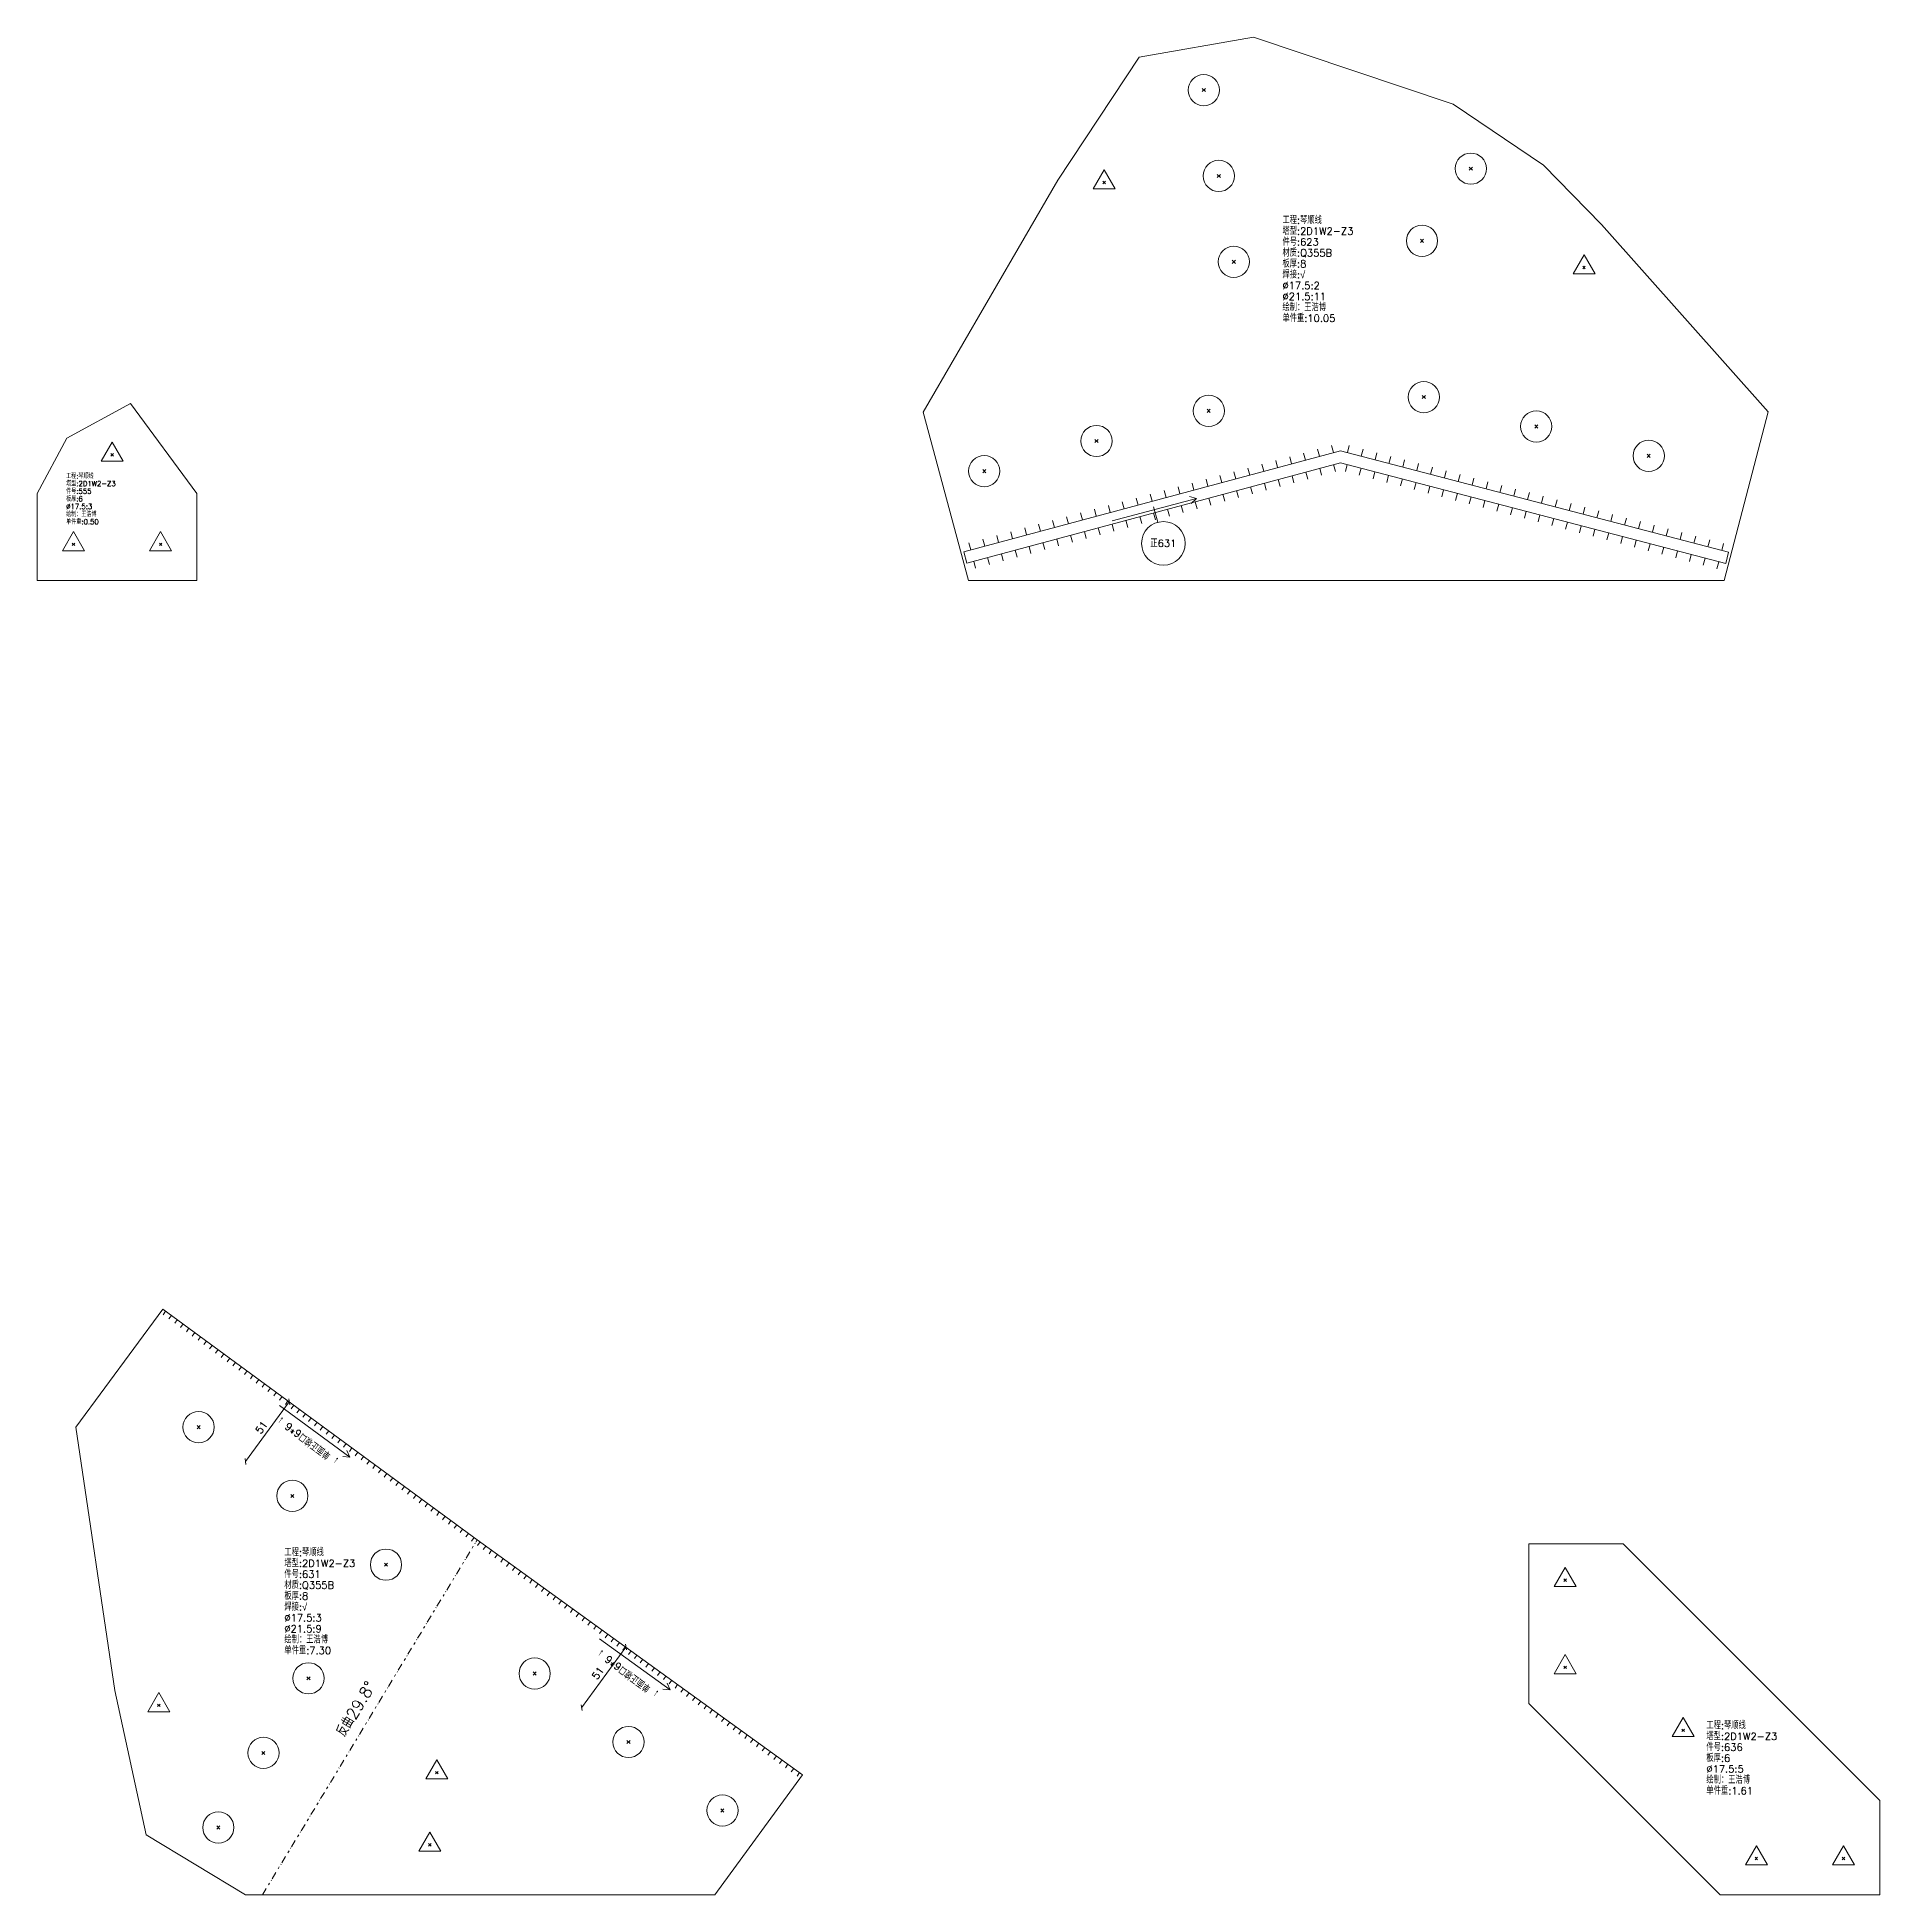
# Model space of a CAD drawing. Extents: x -580 to 8755, y 0 to 14723.
# Drawn here: x 2635 to 3903, y 6042 to 7321 of the extents above; entities that cross this region are included whole.
import ezdxf
from ezdxf.enums import TextEntityAlignment as Align

# ---------------------------------------------------------------- set-up
doc = ezdxf.new("R2010")
doc.units = 0
doc.header["$MEASUREMENT"] = 0
doc.linetypes.add('自定义线型', pattern=[12.9, 5, -3, 1.5, -2, 0.4, -1])
doc.layers.add('1', color=7, linetype='CONTINUOUS', lineweight=25)
doc.styles.get("Standard").update_dxf_attribs({"font": 'simplex.shx', "width": 0.7, "height": 3, "bigfont": 'gbhzfs.shx'})

msp = doc.modelspace()

# ---------------------------------------------------------------- linework, layer by layer
at = {"layer": '1', "color": 7, "linetype": 'Continuous', "lineweight": 18}
for p, q in [((3393.51824, 7307.42807), (3472.32521, 7321.19257)), ((3472.32521, 7321.19257), (3609.71749, 7275.14404)), ((3337.51921, 7222.65172), (3393.51824, 7307.42807)), ((3609.71749, 7275.14404), (3671.83903, 7233.12221)), ((3671.83903, 7233.12221), (3711.91804, 7192.231)), ((3245, 7062.95914), (3337.51921, 7222.65172)), ((3711.91804, 7192.231), (3826.6404, 7063.16594)), ((2699.34978, 7068.92774), (2655.39096, 7045.10292)), ((2745, 7007.06408), (2699.34978, 7068.92774)), ((3276.11809, 6947.06408), (3245, 7062.95914)), ((3826.6404, 7063.16594), (3796.30411, 6947.06408)), ((2655.39096, 7045.10292), (2635, 7007.06408)), ((2635, 7007.06408), (2635, 6947.06408)), ((2745, 6947.06408), (2745, 7007.06408)), ((3403.52449, 6997.84749), (3406.37697, 6987.22378)), ((2635, 6947.06408), (2745, 6947.06408)), ((3796.30411, 6947.06408), (3276.11809, 6947.06408)), ((2721.45898, 6445.66872), (2661.73815, 6364.29643)), ((2937.86503, 6286.84378), (2721.45898, 6445.66872)), ((2661.73815, 6364.29643), (2688.46915, 6183.10873)), ((3161.82447, 6125.14147), (2937.86503, 6286.84378)), ((3726.82447, 6284.03578), (3661.82447, 6284.03578)), ((3661.82447, 6284.03578), (3661.82447, 6174.03578)), ((3903.43944, 6107.42081), (3726.82447, 6284.03578)), ((2688.46915, 6183.10873), (2709.95998, 6083.80749)), ((3661.82447, 6174.03578), (3793.43944, 6042.42081)), ((3101.49708, 6042.42081), (3161.82447, 6125.14147)), ((3903.43944, 6042.42081), (3903.43944, 6107.42081)), ((2709.95998, 6083.80749), (2778.4227, 6042.42081)), ((2778.4227, 6042.42081), (3101.49708, 6042.42081)), ((3793.43944, 6042.42081), (3903.43944, 6042.42081))]:
    msp.add_line(p, q, dxfattribs=at)
at = {"layer": '1', "color": 7, "linetype": 'Continuous', "lineweight": 13}
for p, q in [((3437.0084, 7283.68272), (3439.1584, 7285.83272)), ((3439.1584, 7283.68272), (3437.0084, 7285.83272)), ((3369.50149, 7229.94122), (3361.92399, 7216.81622)), ((3377.07899, 7216.81622), (3369.50149, 7229.94122)), ((3447.33177, 7224.57746), (3449.48177, 7226.72746)), ((3449.48177, 7224.57746), (3447.33177, 7226.72746)), ((3620.82414, 7229.60999), (3622.97414, 7231.75999)), ((3622.97414, 7229.60999), (3620.82414, 7231.75999)), ((3361.92399, 7216.81622), (3377.07899, 7216.81622)), ((3368.62649, 7220.31622), (3370.37649, 7222.06622)), ((3370.37649, 7220.31622), (3368.62649, 7222.06622)), ((3587.20733, 7179.91227), (3589.35733, 7182.06227)), ((3589.35733, 7179.91227), (3587.20733, 7182.06227)), ((3457.65516, 7165.47225), (3459.80516, 7167.62225)), ((3459.80516, 7165.47225), (3457.65516, 7167.62225)), ((3699.81171, 7171.34295), (3692.23421, 7158.21795)), ((3698.93671, 7161.71795), (3700.68671, 7163.46795)), ((3700.68671, 7161.71795), (3698.93671, 7163.46795)), ((3707.38921, 7158.21795), (3699.81171, 7171.34295)), ((3692.23421, 7158.21795), (3707.38921, 7158.21795)), ((3588.4643, 7072.36714), (3590.6143, 7074.51714)), ((3590.6143, 7072.36714), (3588.4643, 7074.51714)), ((3440.39137, 7062.86485), (3442.54137, 7065.01485)), ((3442.54137, 7062.86485), (3440.39137, 7065.01485)), ((3665.86463, 7052.14231), (3668.01463, 7054.29231)), ((3668.01463, 7052.14231), (3665.86463, 7054.29231)), ((2686.64525, 7042.35643), (2679.06775, 7029.23143)), ((2685.77025, 7032.73143), (2687.52025, 7034.48143)), ((2687.52025, 7032.73143), (2685.77025, 7034.48143)), ((2694.22275, 7029.23143), (2686.64525, 7042.35643)), ((3363.128, 7042.11945), (3365.278, 7044.26945)), ((3365.278, 7042.11945), (3363.128, 7044.26945)), ((3508.10827, 7030.07016), (3506.81169, 7034.89912)), ((3517.71018, 7032.6483), (3516.4136, 7037.47726)), ((3527.3121, 7035.22643), (3526.01551, 7040.05539)), ((3536.88535, 7035.26758), (3538.15028, 7040.10494)), ((3546.42994, 7032.77175), (3547.69487, 7037.6091)), ((3555.97454, 7030.27592), (3557.23946, 7035.11327)), ((3743.26498, 7031.9175), (3745.41498, 7034.0675)), ((3745.41498, 7031.9175), (3743.26498, 7034.0675)), ((2679.06775, 7029.23143), (2694.22275, 7029.23143)), ((3285.86463, 7021.37406), (3288.01463, 7023.52406)), ((3288.01463, 7021.37406), (3285.86463, 7023.52406)), ((3460.0987, 7017.17948), (3458.80212, 7022.00844)), ((3469.70062, 7019.75761), (3468.40403, 7024.58658)), ((3479.30253, 7022.33575), (3478.00594, 7027.16471)), ((3488.90444, 7024.91389), (3487.60786, 7029.74285)), ((3498.50636, 7027.49202), (3497.20977, 7032.32098)), ((3508.32495, 7021.84498), (3509.62154, 7017.01602)), ((3517.85104, 7024.40276), (3519.14762, 7019.5738)), ((3527.37712, 7026.96053), (3528.67371, 7022.13157)), ((3536.87583, 7027.00108), (3535.61091, 7022.16373)), ((3546.34718, 7024.52441), (3545.08225, 7019.68706)), ((3555.81852, 7022.04773), (3554.55359, 7017.21038)), ((3565.51913, 7027.78009), (3566.78405, 7032.61744)), ((3575.06372, 7025.28426), (3576.32864, 7030.12161)), ((3584.60831, 7022.78843), (3585.87324, 7027.62578)), ((3594.1529, 7020.2926), (3595.41783, 7025.12995)), ((3603.6975, 7017.79677), (3604.96242, 7022.63412)), ((3412.08913, 7004.2888), (3410.79255, 7009.11776)), ((3421.69105, 7006.86693), (3420.39446, 7011.69589)), ((3431.29296, 7009.44507), (3429.99637, 7014.27403)), ((3440.89487, 7012.02321), (3439.59829, 7016.85217)), ((3450.49679, 7014.60134), (3449.2002, 7019.4303)), ((3460.69454, 7009.05611), (3461.99112, 7004.22714)), ((3470.22062, 7011.61388), (3471.51721, 7006.78492)), ((3479.74671, 7014.17166), (3481.04329, 7009.3427)), ((3489.27279, 7016.72943), (3490.56937, 7011.90047)), ((3498.79887, 7019.28721), (3500.09546, 7014.45825)), ((3565.28986, 7019.57105), (3564.02494, 7014.7337)), ((3574.7612, 7017.09438), (3573.49628, 7012.25703)), ((3584.23255, 7014.6177), (3582.96762, 7009.78035)), ((3593.70389, 7012.14103), (3592.43896, 7007.30367)), ((3603.17523, 7009.66435), (3601.91031, 7004.827)), ((3613.24209, 7015.30094), (3614.50701, 7020.13829)), ((3622.78668, 7012.80511), (3624.0516, 7017.64246)), ((3632.33127, 7010.30928), (3633.5962, 7015.14663)), ((3641.87586, 7007.81345), (3643.14079, 7012.6508)), ((3651.42046, 7005.31762), (3652.68538, 7010.15497)), ((3364.07956, 6991.39812), (3362.78298, 6996.22708)), ((3373.68147, 6993.97625), (3372.38489, 6998.80521)), ((3375.06936, 6988.13639), (3433.01689, 7003.69543)), ((3383.28339, 6996.55439), (3381.9868, 7001.38335)), ((3392.8853, 6999.13252), (3391.58872, 7003.96149)), ((3402.48722, 7001.71066), (3401.19063, 7006.53962)), ((3413.06412, 6996.26723), (3414.36071, 6991.43827)), ((3422.59021, 6998.825), (3423.88679, 6993.99604)), ((3428.18659, 7004.98703), (3433.01689, 7003.69543)), ((3429.48318, 7000.15807), (3433.01689, 7003.69543)), ((3432.11629, 7001.38278), (3433.41287, 6996.55382)), ((3441.64237, 7003.94056), (3442.93896, 6999.11159)), ((3451.16846, 7006.49833), (3452.46504, 7001.66937)), ((3612.64657, 7007.18767), (3611.38165, 7002.35032)), ((3622.11792, 7004.711), (3620.85299, 6999.87365)), ((3631.58926, 7002.23432), (3630.32433, 6997.39697)), ((3641.0606, 6999.75764), (3639.79568, 6994.92029)), ((3650.53194, 6997.28097), (3649.26702, 6992.44362)), ((3660.96505, 7002.82179), (3662.22997, 7007.65914)), ((3670.50964, 7000.32596), (3671.77456, 7005.16331)), ((3680.05423, 6997.83013), (3681.31916, 7002.66748)), ((3689.59882, 6995.3343), (3690.86375, 7000.17165)), ((3699.14341, 6992.83846), (3700.40834, 6997.67582)), ((3708.68801, 6990.34263), (3709.95293, 6995.17998)), ((3316.06999, 6978.50744), (3314.77341, 6983.3364)), ((3325.67191, 6981.08557), (3324.37532, 6985.91453)), ((3335.27382, 6983.66371), (3333.97723, 6988.49267)), ((3344.87573, 6986.24184), (3343.57915, 6991.07081)), ((3354.47765, 6988.81998), (3353.18106, 6993.64894)), ((3365.43371, 6983.47835), (3366.73029, 6978.64939)), ((3374.95979, 6986.03613), (3376.25637, 6981.20717)), ((3384.48587, 6988.5939), (3385.78246, 6983.76494)), ((3394.01196, 6991.15168), (3395.30854, 6986.32272)), ((3403.53804, 6993.70945), (3404.83462, 6988.88049)), ((3660.00329, 6994.80429), (3658.73836, 6989.96694)), ((3669.47463, 6992.32761), (3668.2097, 6987.49026)), ((3678.94597, 6989.85094), (3677.68104, 6985.01359)), ((3688.41731, 6987.37426), (3687.15239, 6982.53691)), ((3697.88865, 6984.89758), (3696.62373, 6980.06023)), ((3707.36, 6982.42091), (3706.09507, 6977.58356)), ((3718.2326, 6987.8468), (3719.49752, 6992.68415)), ((3727.77719, 6985.35097), (3729.04212, 6990.18832)), ((3737.32178, 6982.85514), (3738.58671, 6987.69249)), ((3746.86637, 6980.35931), (3748.1313, 6985.19666)), ((3756.41097, 6977.86348), (3757.67589, 6982.70083)), ((2660, 6980.81408), (2652.4225, 6967.68908)), ((2659.125, 6971.18908), (2660.875, 6972.93908)), ((2660.875, 6971.18908), (2659.125, 6972.93908)), ((2667.5775, 6967.68908), (2660, 6980.81408)), ((2720, 6980.81408), (2712.4225, 6967.68908)), ((2719.125, 6971.18908), (2720.875, 6972.93908)), ((2720.875, 6971.18908), (2719.125, 6972.93908)), ((2727.5775, 6967.68908), (2720, 6980.81408)), ((3277.66233, 6968.19489), (3276.36575, 6973.02385)), ((3287.26425, 6970.77303), (3285.96766, 6975.60199)), ((3296.86616, 6973.35116), (3295.56958, 6978.18012)), ((3306.46808, 6975.9293), (3305.17149, 6980.75826)), ((3317.80329, 6970.68947), (3319.09987, 6965.86051)), ((3327.32937, 6973.24725), (3328.62596, 6968.41829)), ((3336.85546, 6975.80503), (3338.15204, 6970.97606)), ((3346.38154, 6978.3628), (3347.67812, 6973.53384)), ((3355.90762, 6980.92058), (3357.20421, 6976.09161)), ((3716.83134, 6979.94423), (3715.56641, 6975.10688)), ((3726.30268, 6977.46756), (3725.03776, 6972.6302)), ((3735.77402, 6974.99088), (3734.5091, 6970.15353)), ((3745.24537, 6972.5142), (3743.98044, 6967.67685)), ((3754.71671, 6970.03753), (3753.45178, 6965.20018)), ((3765.95556, 6975.36765), (3767.22048, 6980.205)), ((3775.50015, 6972.87182), (3776.76508, 6977.70917)), ((3785.04474, 6970.37599), (3786.30967, 6975.21334)), ((3794.58933, 6967.88016), (3795.85426, 6972.71751)), ((2652.4225, 6967.68908), (2667.5775, 6967.68908)), ((2712.4225, 6967.68908), (2727.5775, 6967.68908)), ((3279.69896, 6960.45837), (3280.99554, 6955.62941)), ((3289.22504, 6963.01615), (3290.52162, 6958.18719)), ((3298.75112, 6965.57392), (3300.04771, 6960.74496)), ((3308.27721, 6968.1317), (3309.57379, 6963.30274)), ((3764.18805, 6967.56085), (3762.92313, 6962.7235)), ((3773.65939, 6965.08417), (3772.39447, 6960.24682)), ((3783.13074, 6962.6075), (3781.86581, 6957.77015)), ((3792.60208, 6960.13082), (3791.33715, 6955.29347)), ((2723.46274, 6444.19812), (2721.68772, 6441.77958)), ((2727.47026, 6441.25691), (2725.69524, 6438.83838)), ((2731.47778, 6438.31571), (2729.70276, 6435.89717)), ((2735.4853, 6435.37451), (2733.71028, 6432.95597)), ((2739.49282, 6432.43331), (2737.7178, 6430.01477)), ((2743.50034, 6429.4921), (2741.72532, 6427.07357)), ((2747.50786, 6426.5509), (2745.73284, 6424.13236)), ((2751.51538, 6423.6097), (2749.74036, 6421.19116)), ((2755.52289, 6420.6685), (2753.74788, 6418.24996)), ((2759.53041, 6417.72729), (2757.7554, 6415.30876)), ((2763.53793, 6414.78609), (2761.76292, 6412.36755)), ((2767.54545, 6411.84489), (2765.77044, 6409.42635)), ((2771.55297, 6408.90369), (2769.77796, 6406.48515)), ((2775.56049, 6405.96248), (2773.78548, 6403.54395)), ((2779.56801, 6403.02128), (2777.793, 6400.60274)), ((2783.57553, 6400.08008), (2781.80052, 6397.66154)), ((2787.58305, 6397.13887), (2785.80803, 6394.72034)), ((2791.59057, 6394.19767), (2789.81555, 6391.77913)), ((2795.59809, 6391.25647), (2793.82307, 6388.83793)), ((2799.60561, 6388.31527), (2797.83059, 6385.89673)), ((2803.61313, 6385.37406), (2801.83811, 6382.95553)), ((2807.62065, 6382.43286), (2805.84563, 6380.01432)), ((2801.9266, 6379.16932), (2850.29734, 6343.66902)), ((2811.62817, 6379.49166), (2809.85315, 6377.07312)), ((2815.63569, 6376.55046), (2813.86067, 6374.13192)), ((2819.6432, 6373.60925), (2817.86819, 6371.19072)), ((2823.65072, 6370.66805), (2821.87571, 6368.24951)), ((2745.06691, 6363.29671), (2747.21691, 6365.44671)), ((2747.21691, 6363.29671), (2745.06691, 6365.44671)), ((2827.65824, 6367.72685), (2825.88323, 6365.30831)), ((2831.66576, 6364.78565), (2829.89075, 6362.36711)), ((2835.67328, 6361.84444), (2833.89827, 6359.42591)), ((2839.6808, 6358.90324), (2837.90579, 6356.4847)), ((2843.68832, 6355.96204), (2841.91331, 6353.5435)), ((2845.32731, 6344.21559), (2850.29734, 6343.66902)), ((2847.69584, 6353.02083), (2845.92083, 6350.6023)), ((2848.28567, 6348.24648), (2850.29734, 6343.66902)), ((2851.70336, 6350.07963), (2849.92834, 6347.6611)), ((2855.71088, 6347.13843), (2853.93586, 6344.71989)), ((2859.7184, 6344.19723), (2857.94338, 6341.77869)), ((2863.72592, 6341.25602), (2861.9509, 6338.83749)), ((2867.73344, 6338.31482), (2865.95842, 6335.89628)), ((2871.74096, 6335.37362), (2869.96594, 6332.95508)), ((2875.74848, 6332.43242), (2873.97346, 6330.01388)), ((2809.56123, 6315.96298), (2811.71123, 6318.11298)), ((2811.71123, 6315.96298), (2809.56123, 6318.11298)), ((2879.756, 6329.49121), (2877.98098, 6327.07268)), ((2883.76352, 6326.55001), (2881.9885, 6324.13147)), ((2887.77103, 6323.60881), (2885.99602, 6321.19027)), ((2891.77855, 6320.66761), (2890.00354, 6318.24907)), ((2895.78607, 6317.7264), (2894.01106, 6315.30787)), ((2899.79359, 6314.7852), (2898.01858, 6312.36666)), ((2903.80111, 6311.844), (2902.0261, 6309.42546)), ((2907.80863, 6308.9028), (2906.03362, 6306.48426)), ((2911.81615, 6305.96159), (2910.04114, 6303.54306)), ((2915.82367, 6303.02039), (2914.04865, 6300.60185)), ((2919.83119, 6300.07919), (2918.05617, 6297.66065)), ((2923.83871, 6297.13798), (2922.06369, 6294.71945)), ((2927.84623, 6294.19678), (2926.07121, 6291.77824)), ((2931.85375, 6291.25558), (2930.07873, 6288.83704)), ((2935.86127, 6288.31438), (2934.08625, 6285.89584)), ((2939.86466, 6285.4), (2938.10852, 6282.96773)), ((2943.86394, 6282.51246), (2942.1078, 6280.08019)), ((2947.86322, 6279.62492), (2946.10707, 6277.19265)), ((2874.05555, 6268.62924), (2876.20555, 6270.77924)), ((2876.20555, 6268.62924), (2874.05555, 6270.77924)), ((2951.86249, 6276.73738), (2950.10635, 6274.30511)), ((2955.86177, 6273.84984), (2954.10563, 6271.41756)), ((2959.86104, 6270.9623), (2958.1049, 6268.53002)), ((2963.86032, 6268.07476), (2962.10418, 6265.64248)), ((3686.82448, 6267.78577), (3679.24698, 6254.66077)), ((3694.40198, 6254.66077), (3686.82448, 6267.78577)), ((2967.8596, 6265.18722), (2966.10345, 6262.75494)), ((2971.85887, 6262.29968), (2970.10273, 6259.8674)), ((2975.85815, 6259.41213), (2974.10201, 6256.97986)), ((2979.85742, 6256.52459), (2978.10128, 6254.09232)), ((2983.8567, 6253.63705), (2982.10056, 6251.20478)), ((3679.24698, 6254.66077), (3694.40198, 6254.66077)), ((3685.94948, 6258.16077), (3687.69948, 6259.91077)), ((3687.69948, 6258.16077), (3685.94948, 6259.91077)), ((2987.85597, 6250.74951), (2986.09983, 6248.31723)), ((2991.85525, 6247.86197), (2990.09911, 6245.42969)), ((2995.85453, 6244.97443), (2994.09838, 6242.54215)), ((2999.8538, 6242.08689), (2998.09766, 6239.65461)), ((3003.85308, 6239.19935), (3002.09694, 6236.76707)), ((3007.85235, 6236.3118), (3006.09621, 6233.87953)), ((3011.85163, 6233.42426), (3010.09549, 6230.99199)), ((3015.85091, 6230.53672), (3014.09476, 6228.10445)), ((3019.85018, 6227.64918), (3018.09404, 6225.21691)), ((3022.00971, 6218.68949), (3070.65522, 6183.56665)), ((3023.84946, 6224.76164), (3022.09332, 6222.32936)), ((3027.84873, 6221.8741), (3026.09259, 6219.44182)), ((3031.84801, 6218.98656), (3030.09187, 6216.55428)), ((3035.84729, 6216.09902), (3034.09114, 6213.66674)), ((3039.84656, 6213.21147), (3038.09042, 6210.7792)), ((3043.84584, 6210.32393), (3042.08969, 6207.89166)), ((3047.84511, 6207.43639), (3046.08897, 6205.00412)), ((3051.84439, 6204.54885), (3050.08825, 6202.11658)), ((3686.82448, 6207.78577), (3679.24698, 6194.66077)), ((3694.40198, 6194.66077), (3686.82448, 6207.78577)), ((2820.71636, 6190.40674), (2822.86636, 6192.55674)), ((2822.86636, 6190.40674), (2820.71636, 6192.55674)), ((2976.37158, 6193.69893), (2978.52158, 6195.84893)), ((2978.52158, 6193.69893), (2976.37158, 6195.84893)), ((3055.84366, 6201.66131), (3054.08752, 6199.22903)), ((3059.84294, 6198.77377), (3058.0868, 6196.34149)), ((3063.84222, 6195.88623), (3062.08607, 6193.45395)), ((3067.84149, 6192.99869), (3066.08535, 6190.56641)), ((3071.84077, 6190.11115), (3070.08463, 6187.67887)), ((3679.24698, 6194.66077), (3694.40198, 6194.66077)), ((3685.94948, 6198.16077), (3687.69948, 6199.91077)), ((3687.69948, 6198.16077), (3685.94948, 6199.91077)), ((2718.8049, 6181.6285), (2711.2274, 6168.5035)), ((2726.3824, 6168.5035), (2718.8049, 6181.6285)), ((3065.68108, 6184.07453), (3070.65522, 6183.56665)), ((3068.60799, 6188.12832), (3070.65522, 6183.56665)), ((3075.84004, 6187.2236), (3074.0839, 6184.79133)), ((3079.83932, 6184.33606), (3078.08318, 6181.90379)), ((3083.8386, 6181.44852), (3082.08245, 6179.01625)), ((3087.83787, 6178.56098), (3086.08173, 6176.1287)), ((2711.2274, 6168.5035), (2726.3824, 6168.5035)), ((2717.9299, 6172.0035), (2719.6799, 6173.7535)), ((2719.6799, 6172.0035), (2717.9299, 6173.7535)), ((3091.83715, 6175.67344), (3090.08101, 6173.24116)), ((3095.83642, 6172.7859), (3094.08028, 6170.35362)), ((3099.8357, 6169.89836), (3098.07956, 6167.46608)), ((3103.83497, 6167.01082), (3102.07883, 6164.57854)), ((3107.83425, 6164.12327), (3106.07811, 6161.691)), ((3768.10594, 6164.44855), (3760.52844, 6151.32355)), ((3775.68344, 6151.32355), (3768.10594, 6164.44855)), ((3111.83353, 6161.23573), (3110.07738, 6158.80346)), ((3115.8328, 6158.34819), (3114.07666, 6155.91592)), ((3119.83208, 6155.46065), (3118.07594, 6153.02838)), ((3123.83135, 6152.57311), (3122.07521, 6150.14083)), ((3760.52844, 6151.32355), (3775.68344, 6151.32355)), ((3767.23094, 6154.82355), (3768.98094, 6156.57355)), ((3768.98094, 6154.82355), (3767.23094, 6156.57355)), ((2789.67635, 6139.0597), (2791.82635, 6141.2097)), ((2791.82635, 6139.0597), (2789.67635, 6141.2097)), ((3041.00838, 6146.55993), (3043.15838, 6148.70993)), ((3043.15838, 6146.55993), (3041.00838, 6148.70993)), ((3127.83063, 6149.68557), (3126.07449, 6147.25329)), ((3131.82991, 6146.79803), (3130.07376, 6144.36575)), ((3135.82918, 6143.91049), (3134.07304, 6141.47821)), ((3139.82846, 6141.02295), (3138.07232, 6138.59067)), ((3143.82773, 6138.1354), (3142.07159, 6135.70313)), ((2910.18851, 6135.2923), (2902.61101, 6122.1673)), ((2909.31351, 6125.6673), (2911.06351, 6127.4173)), ((2911.06351, 6125.6673), (2909.31351, 6127.4173)), ((2917.76601, 6122.1673), (2910.18851, 6135.2923)), ((3147.82701, 6135.24786), (3146.07087, 6132.81559)), ((3151.82629, 6132.36032), (3150.07014, 6129.92805)), ((3155.82556, 6129.47278), (3154.06942, 6127.0405)), ((3159.82484, 6126.58524), (3158.06869, 6124.15296)), ((2902.61101, 6122.1673), (2917.76601, 6122.1673)), ((3105.64516, 6099.42093), (3107.79516, 6101.57093)), ((3107.79516, 6099.42093), (3105.64516, 6101.57093)), ((2758.63634, 6087.71267), (2760.78634, 6089.86267)), ((2760.78634, 6087.71267), (2758.63634, 6089.86267)), ((2905.32447, 6085.52945), (2897.74697, 6072.40445)), ((2904.44947, 6075.90445), (2906.19947, 6077.65445)), ((2906.19947, 6075.90445), (2904.44947, 6077.65445)), ((2912.90197, 6072.40445), (2905.32447, 6085.52945)), ((3818.43944, 6076.17081), (3810.86194, 6063.04581)), ((3826.01694, 6063.04581), (3818.43944, 6076.17081)), ((3878.43944, 6076.17081), (3870.86194, 6063.04581)), ((3886.01694, 6063.04581), (3878.43944, 6076.17081)), ((2897.74697, 6072.40445), (2912.90197, 6072.40445)), ((3810.86194, 6063.04581), (3826.01694, 6063.04581)), ((3817.56444, 6066.54581), (3819.31444, 6068.29581)), ((3819.31444, 6066.54581), (3817.56444, 6068.29581)), ((3870.86194, 6063.04581), (3886.01694, 6063.04581)), ((3877.56444, 6066.54581), (3879.31444, 6068.29581)), ((3879.31444, 6066.54581), (3877.56444, 6068.29581))]:
    msp.add_line(p, q, dxfattribs=at)
at = {"layer": '1', "color": 9, "linetype": 'Continuous', "lineweight": 18}
for p, q in [((2778.38906, 6340.70483), (2808.52631, 6381.76817)), ((2808.22295, 6383.74503), (2808.82967, 6379.79131)), ((2778.0857, 6342.68169), (2778.69242, 6338.72797)), ((3039.95546, 6215.00155), (3040.5741, 6211.04968)), ((3009.76495, 6171.2044), (3040.26478, 6213.02562)), ((3009.45563, 6173.18033), (3010.07427, 6169.22846))]:
    msp.add_line(p, q, dxfattribs=at)
at = {"layer": '1', "color": 190, "linetype": '自定义线型', "lineweight": 13}
msp.add_line((2790.10789, 6042.42081), (2937.86503, 6286.84378), dxfattribs=at)
at = {"layer": '1', "color": 7, "linetype": 'Continuous', "lineweight": 13}
msp.add_lwpolyline([(3272.86138, 6966.90582), (3532.11306, 7036.5155), (3799.36163, 6966.63224), (3797.33775, 6958.89248), (3532.14016, 7028.23942), (3274.93591, 6959.17948)], close=True, dxfattribs=at)
for centre in [(3438.0834, 7284.75772), (3621.89914, 7230.68499), (3448.40677, 7225.65246), (3588.28233, 7180.98727), (3458.73016, 7166.54725), (3441.46637, 7063.93985), (3589.5393, 7073.44214), (3666.93963, 7053.21731), (3364.203, 7043.19445), (3744.33998, 7032.9925), (3286.93963, 7022.44906), (2746.14191, 6364.37171), (2810.63623, 6317.03798), (2875.13055, 6269.70424), (2821.79136, 6191.48174), (2977.44658, 6194.77393), (3042.08338, 6147.63493), (2790.75135, 6140.1347), (3106.72016, 6100.49593), (2759.71134, 6088.78767)]:
    msp.add_circle(centre, 10.75, dxfattribs=at)
at = {"layer": '1', "color": 7, "linetype": 'Continuous', "lineweight": 18}
msp.add_circle((3410.26673, 6972.73689), 15, dxfattribs=at)

# ---------------------------------------------------------------- texts
for s, height, p in [('塔型:2D1W2-Z3', 5, (3492.22446, 7183.69411)), ('工程:琴顺线', 5, (3492.22446, 7191.19411)), ('材质:Q355B', 5, (3492.22446, 7168.69411)), ('件号:623', 5, (3492.22446, 7176.19411)), ('板厚:8', 5, (3492.22446, 7161.19411)), ('焊接:√', 5, (3492.22446, 7153.69411)), ('%%c17.5:2', 5, (3492.22446, 7146.19411)), ('绘制：王浩博', 5, (3492.22446, 7131.19411)), ('%%c21.5:11', 5, (3492.22446, 7138.69411)), ('单件重:10.05', 5, (3492.22446, 7123.69411)), ('工程:琴顺线', 3.5, (2654.93298, 7016.31697)), ('件号:555', 3.5, (2654.93298, 7005.81697)), ('塔型:2D1W2-Z3', 3.5, (2654.93298, 7011.06697)), ('板厚:6', 3.5, (2654.93298, 7000.56697)), ('绘制：王浩博', 3.5, (2654.93298, 6990.06697)), ('%%c17.5:3', 3.5, (2654.93298, 6995.31697)), ('单件重:0.50', 3.5, (2654.93298, 6984.81697)), ('工程:琴顺线', 5, (2805.18557, 6274.11056)), ('件号:631', 5, (2805.18557, 6259.11056)), ('塔型:2D1W2-Z3', 5, (2805.18557, 6266.61056)), ('材质:Q355B', 5, (2805.18557, 6251.61056)), ('板厚:8', 5, (2805.18557, 6244.11056)), ('焊接:√', 5, (2805.18557, 6236.61056)), ('%%c17.5:3', 5, (2805.18557, 6229.11056)), ('%%c21.5:9', 5, (2805.18557, 6221.61056)), ('绘制：王浩博', 5, (2805.18557, 6214.11056)), ('单件重:7.30', 5, (2805.18557, 6206.61056)), ('塔型:2D1W2-Z3', 5, (3784.03622, 6147.54408)), ('工程:琴顺线', 5, (3784.03622, 6155.04408)), ('件号:636', 5, (3784.03622, 6140.04408)), ('板厚:6', 5, (3784.03622, 6132.54408)), ('%%c17.5:5', 5, (3784.03622, 6125.04408)), ('绘制：王浩博', 5, (3784.03622, 6117.54408)), ('单件重:1.61', 5, (3784.03622, 6110.04408))]:
    msp.add_text(s, height=height, dxfattribs=at).set_placement(p, align=Align.BOTTOM_LEFT)
at = {"layer": '1', "color": 7, "linetype": 'Continuous', "lineweight": 13}
msp.add_text('正631', height=5, dxfattribs=at).set_placement((3410.26673, 6972.73689), align=Align.MIDDLE_CENTER)
at = {"layer": '1', "color": 7, "linetype": 'Continuous', "lineweight": 18}
for s, rotation, p in [('↓ 单面正坡口6*6 ↓', 144, (2823.74529, 6358.19446)), ('51', 54, (2792.65151, 6361.82817)), ('↓ 单面正坡口6*6 ↓', 144, (3043.99094, 6197.88504)), ('51', 54, (3024.20691, 6192.70425))]:
    msp.add_text(s, height=5, rotation=rotation, dxfattribs=at).set_placement(p, align=Align.BOTTOM_CENTER)
at = {"layer": '1', "color": 7, "linetype": 'Continuous', "lineweight": 13}
msp.add_text('反曲29.8%%d', height=8, rotation=59, dxfattribs=at).set_placement((2859.70754, 6167.21896), align=Align.BOTTOM_CENTER)

doc.saveas('drawing.dxf')
